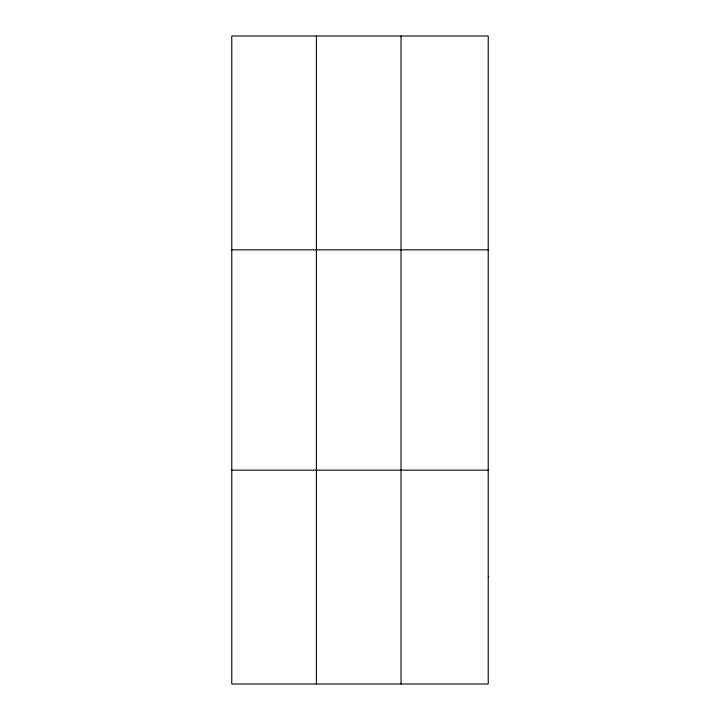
<?xml version="1.0" encoding="UTF-8"?>
<svg xmlns="http://www.w3.org/2000/svg" width="720" height="720" viewBox="0 0 720 720"><rect width="100%" height="100%" fill="white"/><g stroke="black" fill="none" stroke-linecap="round" stroke-linejoin="round"><path stroke-width="1.08" d="M316.404 684L316.404 36M401.031 684L401.031 36M231.768 249.84L488.232 249.84M231.768 470.16L488.232 470.16M488.232 577.08L488.232 684L231.768 684L231.768 36L488.232 36L488.232 577.08"/></g></svg>
